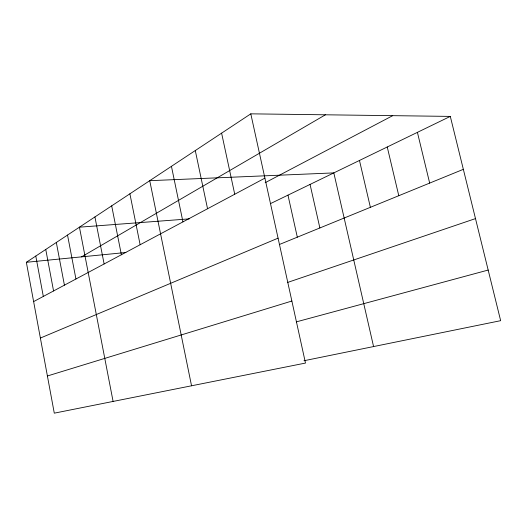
<?xml version="1.0" encoding="UTF-8"?>
<svg xmlns="http://www.w3.org/2000/svg" width="527" height="527" viewBox="0 0 527 527"><rect width="100%" height="100%" fill="white"/><g stroke="black" fill="none" stroke-linecap="round" stroke-linejoin="round"><path stroke-width="0.79" d="M250.799 113.839L305.482 363.07L54.288 413.161L26.35 262.294L250.799 113.839L450.302 116.401L500.65 320.679L303.98 360.738M81.553 256.86L325.422 114.794M33.629 301.602L264.903 178.126M265.173 182.704L392.701 115.663M270.351 203.685L450.302 116.401M40.381 338.057L278.072 238.158M279.317 244.528L463.352 169.332M287.63 282.432L475.492 218.6M47.404 375.982L291.872 301.029M296.286 321.885L488.173 270.055M26.35 262.294L125.907 252.492M189.345 218.87L79.439 227.177L113.094 401.436M417.417 132.356L429.67 183.093M387.246 146.987L398.787 195.708M359.473 160.458L370.382 207.315M373.571 346.562L333.822 172.902L149.74 180.682L191.545 385.79M310.06 184.424L319.869 227.96M287.979 195.135L297.314 237.176M221.603 133.147L234.732 194.239M195.286 150.551L207.552 208.745M171.44 166.321L182.948 221.88M129.899 193.804L140.129 244.739M111.691 205.846L121.381 254.752M94.926 216.933L104.122 263.968M67.528 235.055L75.941 279.014M56.323 242.466L64.419 285.16M45.757 249.455L53.563 290.957M35.783 256.056L43.319 296.424"/></g></svg>
